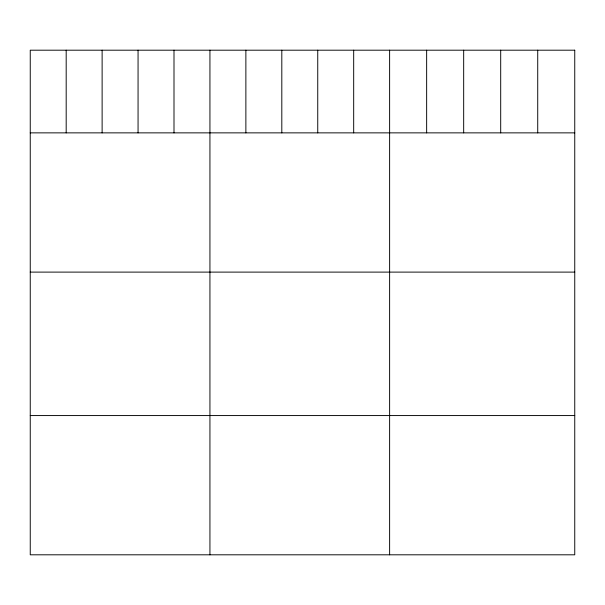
<?xml version="1.0" encoding="UTF-8"?>
<svg xmlns="http://www.w3.org/2000/svg" width="605" height="605" viewBox="0 0 605 605"><rect width="100%" height="100%" fill="white"/><g stroke="black" fill="none" stroke-linecap="round" stroke-linejoin="round"><path stroke-width="0.91" d="M30.25 132.866L574.75 132.866M30.25 272.106L574.75 272.106M30.25 415.567L574.75 415.567M537.724 50.192L537.724 132.866M500.698 50.192L500.698 132.866M463.672 50.192L463.672 132.866M426.646 50.192L426.646 132.866M389.62 50.192L389.62 554.808M353.683 50.192L353.683 132.866M317.746 50.192L317.746 132.866M281.809 50.192L281.809 132.866M245.872 50.192L245.872 132.866M209.935 50.192L209.935 554.808M173.998 50.192L173.998 132.866M138.061 50.192L138.061 132.866M102.124 50.192L102.124 132.866M66.187 50.192L66.187 132.866M574.75 50.192L30.25 50.192L30.25 554.808L574.75 554.808L574.75 50.192"/></g></svg>
